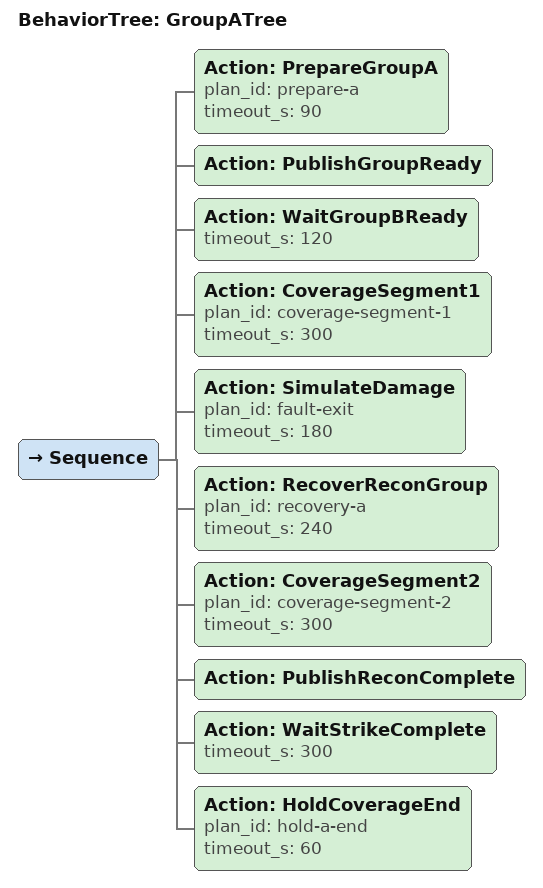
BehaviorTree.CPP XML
<root main_tree_to_execute="GroupATree">
  <BehaviorTree ID="GroupATree">
    <Sequence>
      <Action ID="PrepareGroupA" plan_id="prepare-a" timeout_s="90"/>
      <Action ID="PublishGroupReady"/>
      <Action ID="WaitGroupBReady" timeout_s="120"/>
      <Action ID="CoverageSegment1" plan_id="coverage-segment-1" timeout_s="300"/>
      <Action ID="SimulateDamage" plan_id="fault-exit" timeout_s="180"/>
      <Action ID="RecoverReconGroup" plan_id="recovery-a" timeout_s="240"/>
      <Action ID="CoverageSegment2" plan_id="coverage-segment-2" timeout_s="300"/>
      <Action ID="PublishReconComplete"/>
      <Action ID="WaitStrikeComplete" timeout_s="300"/>
      <Action ID="HoldCoverageEnd" plan_id="hold-a-end" timeout_s="60"/>
    </Sequence>
  </BehaviorTree>
</root>
